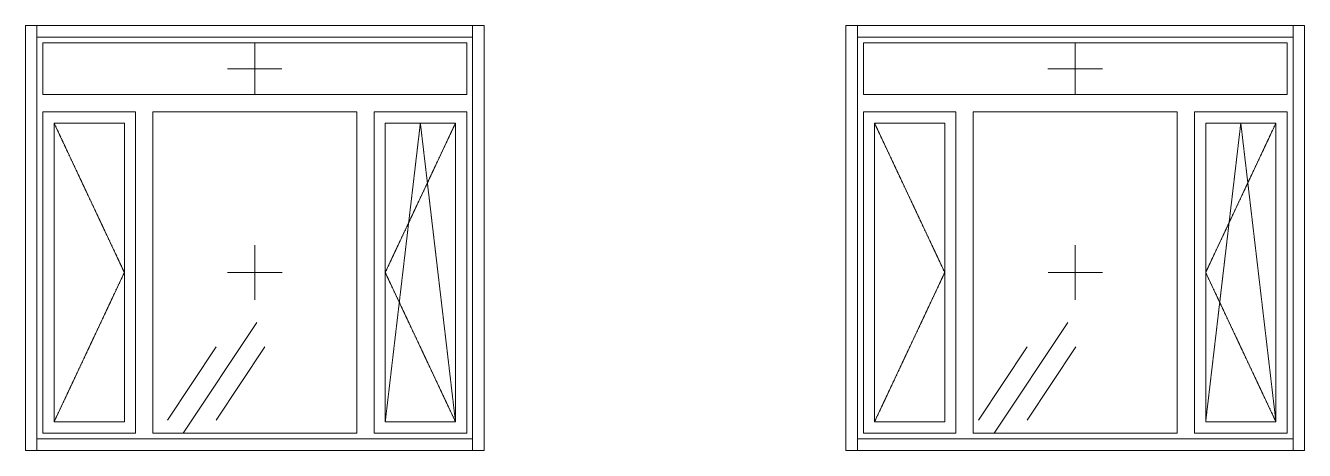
# Model space of a CAD drawing. Header units: millimetres. Extents: x -515342 to 330399, y -224905 to 507333.
# Drawn here: x 154741 to 160348, y 9578 to 11438 of the extents above; entities that cross this region are included whole.
import ezdxf

# ---------------------------------------------------------------- set-up
doc = ezdxf.new("R2010")
doc.units = ezdxf.units.MM
doc.linetypes.add('ASVP_Штриховая_ш2 п1', pattern=[3, 2, -1])
doc.layers.get('0').update_dxf_attribs({"lineweight": 0})
for name, color, linetype, lineweight in [('Витраж', 7, 'Continuous', 0), ('Окна', 7, 'Continuous', 0), ('Окна открывание', 7, 'Continuous', 0)]:
    doc.layers.add(name, color=color, linetype=linetype, lineweight=lineweight)
pattern_1 = [(236.31, (1066.07, 1244.6), (-1777.996, -3556.002), [641.07, -5769.6]), (236.31, (1101.63, 1137.9), (-1777.996, -3556.002), [384.64, -6026.03]), (236.31, (888.27, 1137.9), (-1777.996, -3556.002), [384.64, -6026.03])]

# ---------------------------------------------------------------- blocks, each defined once
blk = doc.blocks.new('Окно_ПВХ_3Створки_1Фрамуга-верх - АР_Окно_ОП_1820_h_х1970_3ст2фр-в-V51-О_АР_Эскиз_Фасад 12-1 копия 1')
at = {"layer": 'Окна'}
h = blk.add_hatch(dxfattribs=at)
h.set_pattern_fill('FP_1', color=256, style=0, pattern_type=2)
h.set_pattern_definition(pattern_1)
h.paths.add_polyline_path([(-27590.1, 7635), (-27590.1, 8943), (-27898.1, 8943), (-27898.1, 7635), (-27609.2, 7635)])
at = {"layer": 'Окна открывание'}
h = blk.add_hatch(dxfattribs=at)
h.set_pattern_fill('FP_1', color=256, style=0, pattern_type=2)
h.set_pattern_definition(pattern_1)
h.paths.add_polyline_path([(-26709.6, 7586), (-26571.1, 7586), (-26571.1, 8992), (-27465.1, 8992), (-27465.1, 7586), (-26934.5, 7586)])
at = {"layer": 'Окна'}
for p, q in [((-26089.1, 9294), (-27947.1, 9294)), ((-27947.1, 9294), (-27947.1, 9068)), ((-26089.1, 9068), (-26089.1, 9294)), ((-26089.1, 9068), (-27947.1, 9068)), ((-27541.1, 8992), (-27947.1, 8992)), ((-27947.1, 8992), (-27947.1, 7586)), ((-27541.1, 7586), (-27541.1, 8992)), ((-26571.1, 8992), (-27465.1, 8992)), ((-27465.1, 7586), (-27465.1, 8992)), ((-26571.1, 7586), (-26571.1, 8992)), ((-26089.1, 8992), (-26495.1, 8992)), ((-26495.1, 7586), (-26495.1, 8992)), ((-26089.1, 7586), (-26089.1, 8992)), ((-27898.1, 8943), (-27898.1, 7635)), ((-27590.1, 8943), (-27898.1, 8943)), ((-27590.1, 8943), (-27590.1, 7635)), ((-26446.1, 8943), (-26446.1, 7635)), ((-26138.1, 8943), (-26446.1, 8943)), ((-26138.1, 8943), (-26138.1, 7635)), ((-27898.1, 7635), (-27590.1, 7635)), ((-26446.1, 7635), (-26138.1, 7635)), ((-27947.1, 7586), (-27541.1, 7586)), ((-27465.1, 7586), (-26571.1, 7586)), ((-26495.1, 7586), (-26089.1, 7586))]:
    blk.add_line(p, q, dxfattribs=at)
at = {"layer": 'Окна открывание', "linetype": 'ASVP_Штриховая_ш2 п1'}
for p, q in [((-27018.1, 9068), (-27018.1, 9294)), ((-27138.1, 9181), (-26898.1, 9181)), ((-27898.1, 8943), (-27590.1, 8289)), ((-26292.1, 8943), (-26446.1, 7635)), ((-26138.1, 8943), (-26446.1, 8289)), ((-26138.1, 7635), (-26292.1, 8943)), ((-27018.1, 8169), (-27018.1, 8409)), ((-27590.1, 8289), (-27898.1, 7635)), ((-26898.1, 8289), (-27138.1, 8289)), ((-26446.1, 8289), (-26138.1, 7635))]:
    blk.add_line(p, q, dxfattribs=at)
blk = doc.blocks.new('Окно_ПВХ_3Створки_1Фрамуга-верх - АР_Окно_ОП_1820_h_х1970_3ст2фр-в-V52-О_АР_Эскиз_Фасад 12-1 копия 1')
at = {"layer": 'Окна'}
h = blk.add_hatch(dxfattribs=at)
h.set_pattern_fill('FP_1', color=256, style=0, pattern_type=2)
h.set_pattern_definition(pattern_1)
h.paths.add_polyline_path([(-23992.8, 7635), (-23992.8, 8943), (-24300.8, 8943), (-24300.8, 7635), (-24011.1, 7635)])
at = {"layer": 'Окна открывание'}
h = blk.add_hatch(dxfattribs=at)
h.set_pattern_fill('FP_1', color=256, style=0, pattern_type=2)
h.set_pattern_definition(pattern_1)
h.paths.add_polyline_path([(-22973.8, 7586), (-22973.8, 8992), (-23867.8, 8992), (-23867.8, 7586), (-23111.5, 7586)])
at = {"layer": 'Окна'}
for p, q in [((-22491.8, 9294), (-24349.8, 9294)), ((-24349.8, 9294), (-24349.8, 9068)), ((-22491.8, 9068), (-22491.8, 9294)), ((-22491.8, 9068), (-24349.8, 9068)), ((-23943.8, 8992), (-24349.8, 8992)), ((-24349.8, 8992), (-24349.8, 7586)), ((-23943.8, 7586), (-23943.8, 8992)), ((-22973.8, 8992), (-23867.8, 8992)), ((-23867.8, 7586), (-23867.8, 8992)), ((-22973.8, 7586), (-22973.8, 8992)), ((-22491.8, 8992), (-22897.8, 8992)), ((-22897.8, 7586), (-22897.8, 8992)), ((-22491.8, 7586), (-22491.8, 8992)), ((-24300.8, 8943), (-24300.8, 7635)), ((-23992.8, 8943), (-24300.8, 8943)), ((-23992.8, 8943), (-23992.8, 7635)), ((-22848.8, 8943), (-22848.8, 7635)), ((-22540.8, 8943), (-22848.8, 8943)), ((-22540.8, 8943), (-22540.8, 7635)), ((-24300.8, 7635), (-23992.8, 7635)), ((-22848.8, 7635), (-22540.8, 7635)), ((-24349.8, 7586), (-23943.8, 7586)), ((-23867.8, 7586), (-22973.8, 7586)), ((-22897.8, 7586), (-22491.8, 7586))]:
    blk.add_line(p, q, dxfattribs=at)
at = {"layer": 'Окна открывание', "linetype": 'ASVP_Штриховая_ш2 п1'}
for p, q in [((-23420.8, 9068), (-23420.8, 9294)), ((-23540.8, 9181), (-23300.8, 9181)), ((-24300.8, 8943), (-23992.8, 8289)), ((-22694.8, 8943), (-22848.8, 7635)), ((-22540.8, 8943), (-22848.8, 8289)), ((-22540.8, 7635), (-22694.8, 8943)), ((-23420.8, 8169), (-23420.8, 8409)), ((-23992.8, 8289), (-24300.8, 7635)), ((-23300.8, 8289), (-23540.8, 8289)), ((-22848.8, 8289), (-22540.8, 7635))]:
    blk.add_line(p, q, dxfattribs=at)
blk = doc.blocks.new('Прямоугольный импост - АР_Откос_Металлический_50х330 Коричневый Правый-9899920-О_АР_Эскиз_Фасад 12-1 копия 1')
at = {"layer": 'Витраж'}
for p, q in [((-6359.2, 2570), (-6359.2, 2620)), ((-6359.2, 2620), (-4449.2, 2620)), ((-4449.2, 2620), (-4449.2, 2570)), ((-6359.2, 2570), (-4449.2, 2570))]:
    blk.add_line(p, q, dxfattribs=at)
blk = doc.blocks.new('Прямоугольный импост - АР_Откос_Металлический_50х330 Коричневый Левый-9899774-О_АР_Эскиз_Фасад 12-1 копия 1')
at = {"layer": 'Витраж'}
for p, q in [((-6359.2, 760), (-6359.2, 810)), ((-4449.2, 810), (-6359.2, 810)), ((-4449.2, 810), (-4449.2, 760)), ((-4449.2, 760), (-6359.2, 760))]:
    blk.add_line(p, q, dxfattribs=at)
blk = doc.blocks.new('Прямоугольный импост - АР_Откос_Металлический_50х330 Коричневый Правый-9899919-О_АР_Эскиз_Фасад 12-1 копия 1')
at = {"layer": 'Витраж'}
for p, q in [((-4449.2, 2620), (-4399.2, 2620)), ((-4449.2, 2620), (-4449.2, 760)), ((-4399.2, 2620), (-4399.2, 760)), ((-4399.2, 760), (-4449.2, 760))]:
    blk.add_line(p, q, dxfattribs=at)
blk = doc.blocks.new('Прямоугольный импост - АР_Откос_Металлический_50х330 Коричневый Левый-9899773-О_АР_Эскиз_Фасад 12-1 копия 1')
at = {"layer": 'Витраж'}
for p, q in [((-6409.2, 2620), (-6359.2, 2620)), ((-6409.2, 760), (-6409.2, 2620)), ((-6359.2, 760), (-6359.2, 2620)), ((-6359.2, 760), (-6409.2, 760))]:
    blk.add_line(p, q, dxfattribs=at)
blk = doc.blocks.new('Прямоугольный импост - АР_Откос_Металлический_50х330 Белый Правый-9899493-О_АР_Эскиз_Фасад 12-1 копия 1')
at = {"layer": 'Витраж'}
for p, q in [((-9974.1, 2570), (-9974.1, 2620)), ((-9974.1, 2620), (-8064.1, 2620)), ((-8064.1, 2620), (-8064.1, 2570)), ((-9974.1, 2570), (-8064.1, 2570))]:
    blk.add_line(p, q, dxfattribs=at)
blk = doc.blocks.new('Прямоугольный импост - АР_Откос_Металлический_50х330 Белый Левый-9898761-О_АР_Эскиз_Фасад 12-1 копия 1')
at = {"layer": 'Витраж'}
for p, q in [((-9974.1, 760), (-9974.1, 810)), ((-8064.1, 810), (-9974.1, 810)), ((-8064.1, 810), (-8064.1, 760)), ((-8064.1, 760), (-9974.1, 760))]:
    blk.add_line(p, q, dxfattribs=at)
blk = doc.blocks.new('Прямоугольный импост - АР_Откос_Металлический_50х330 Белый Правый-9899492-О_АР_Эскиз_Фасад 12-1 копия 1')
at = {"layer": 'Витраж'}
for p, q in [((-8064.1, 2620), (-8014.1, 2620)), ((-8064.1, 2620), (-8064.1, 760)), ((-8014.1, 2620), (-8014.1, 760)), ((-8014.1, 760), (-8064.1, 760))]:
    blk.add_line(p, q, dxfattribs=at)
blk = doc.blocks.new('Прямоугольный импост - АР_Откос_Металлический_50х330 Белый Левый-V99-О_АР_Эскиз_Фасад 12-1 копия 1')
at = {"layer": 'Витраж'}
for p, q in [((-10024.1, 2620), (-9974.1, 2620)), ((-10024.1, 760), (-10024.1, 2620)), ((-9974.1, 760), (-9974.1, 2620)), ((-9974.1, 760), (-10024.1, 760))]:
    blk.add_line(p, q, dxfattribs=at)
blk = doc.blocks.new('СД_Люблино_Фасады_rvt-1-О_АР_Эскиз_Фасад 12-1 копия 1')
at = {"layer": 'Витраж', "lineweight": 9}
for name, p in [('Прямоугольный импост - АР_Откос_Металлический_50х330 Белый Левый-V99-О_АР_Эскиз_Фасад 12-1 копия 1', (-17999, 6750)), ('Прямоугольный импост - АР_Откос_Металлический_50х330 Белый Правый-9899493-О_АР_Эскиз_Фасад 12-1 копия 1', (-17999, 6750)), ('Прямоугольный импост - АР_Откос_Металлический_50х330 Белый Правый-9899492-О_АР_Эскиз_Фасад 12-1 копия 1', (-17999, 6750)), ('Прямоугольный импост - АР_Откос_Металлический_50х330 Коричневый Левый-9899773-О_АР_Эскиз_Фасад 12-1 копия 1', (-18016.7, 6750)), ('Прямоугольный импост - АР_Откос_Металлический_50х330 Коричневый Правый-9899920-О_АР_Эскиз_Фасад 12-1 копия 1', (-18016.7, 6750)), ('Прямоугольный импост - АР_Откос_Металлический_50х330 Коричневый Правый-9899919-О_АР_Эскиз_Фасад 12-1 копия 1', (-18016.7, 6750)), ('Прямоугольный импост - АР_Откос_Металлический_50х330 Белый Левый-9898761-О_АР_Эскиз_Фасад 12-1 копия 1', (-17999, 6750)), ('Прямоугольный импост - АР_Откос_Металлический_50х330 Коричневый Левый-9899774-О_АР_Эскиз_Фасад 12-1 копия 1', (-18016.7, 6750))]:
    blk.add_blockref(name, p, dxfattribs=at)
at = {"layer": 'Окна', "lineweight": 9}
for name in ['Окно_ПВХ_3Створки_1Фрамуга-верх - АР_Окно_ОП_1820_h_х1970_3ст2фр-в-V51-О_АР_Эскиз_Фасад 12-1 копия 1', 'Окно_ПВХ_3Створки_1Фрамуга-верх - АР_Окно_ОП_1820_h_х1970_3ст2фр-в-V52-О_АР_Эскиз_Фасад 12-1 копия 1']:
    blk.add_blockref(name, (0, 0), dxfattribs=at)

msp = doc.modelspace()

# ---------------------------------------------------------------- block references
msp.add_blockref('СД_Люблино_Фасады_rvt-1-О_АР_Эскиз_Фасад 12-1 копия 1', (182763.6864, 2067.7355))

doc.saveas('drawing.dxf')
